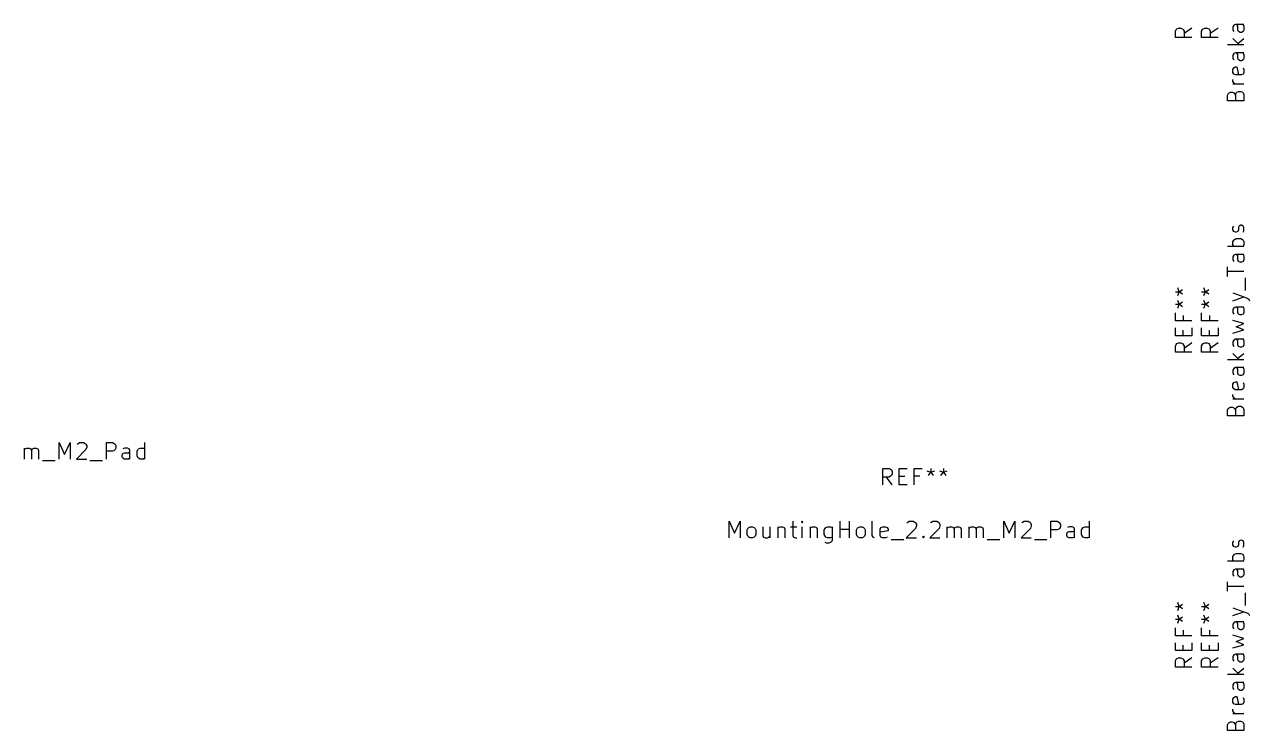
# Model space of a CAD drawing. Extents: x 45 to 343, y -144 to -45.
# Drawn here: x 121.1 to 195.2, y -132.8 to -90.1 of the extents above; entities that cross this region are included whole.
import ezdxf

# ---------------------------------------------------------------- set-up
doc = ezdxf.new("R2010")
doc.units = 0
doc.layers.add('BLACK', color=7, linetype='CONTINUOUS')

msp = doc.modelspace()

# ---------------------------------------------------------------- linework, layer by layer
at = {"layer": 'BLACK', "linetype": 'CONTINUOUS'}
for p, q in [((190.727, -90.4738), (190.775, -90.3786)), ((190.775, -90.3786), (190.823, -90.331)), ((190.823, -90.331), (190.918, -90.2833)), ((190.918, -90.2833), (191.061, -90.2833)), ((191.061, -90.2833), (191.156, -90.331)), ((191.156, -90.331), (191.204, -90.3786)), ((191.204, -90.3786), (191.251, -90.4738)), ((191.727, -90.2833), (191.251, -90.6167)), ((192.315, -90.4738), (192.362, -90.3786)), ((192.362, -90.3786), (192.41, -90.331)), ((192.41, -90.331), (192.505, -90.2833)), ((192.505, -90.2833), (192.648, -90.2833)), ((192.648, -90.2833), (192.743, -90.331)), ((192.743, -90.331), (192.791, -90.3786)), ((192.791, -90.3786), (192.839, -90.4738)), ((193.315, -90.2833), (192.839, -90.6167)), ((194.258, -90.1167), (194.211, -90.2119)), ((194.211, -90.2119), (194.211, -90.4024)), ((194.211, -90.4024), (194.258, -90.4976)), ((194.354, -90.069), (194.258, -90.1167)), ((194.877, -90.069), (194.354, -90.069)), ((194.496, -90.1643), (194.449, -90.069)), ((194.496, -90.4024), (194.496, -90.1643)), ((194.544, -90.4976), (194.496, -90.4024)), ((194.83, -90.069), (194.877, -90.1643)), ((194.877, -90.4024), (194.83, -90.4976)), ((194.877, -90.1643), (194.877, -90.4024)), ((190.727, -90.8548), (190.727, -90.4738)), ((191.727, -90.8548), (190.727, -90.8548)), ((191.251, -90.4738), (191.251, -90.8548)), ((192.315, -90.8548), (192.315, -90.4738)), ((193.315, -90.8548), (192.315, -90.8548)), ((192.839, -90.4738), (192.839, -90.8548)), ((194.211, -90.9262), (194.592, -91.3071)), ((194.496, -91.2119), (194.877, -90.9262)), ((194.639, -90.5452), (194.544, -90.4976)), ((194.735, -90.5452), (194.639, -90.5452)), ((194.83, -90.4976), (194.735, -90.5452)), ((194.877, -91.3071), (193.877, -91.3071)), ((194.258, -91.831), (194.211, -91.9262)), ((194.354, -91.7833), (194.258, -91.831)), ((194.877, -91.7833), (194.354, -91.7833)), ((194.496, -91.8786), (194.449, -91.7833)), ((194.496, -92.1167), (194.496, -91.8786)), ((194.83, -91.7833), (194.877, -91.8786)), ((194.877, -91.8786), (194.877, -92.1167)), ((194.211, -91.9262), (194.211, -92.1167)), ((194.211, -92.1167), (194.258, -92.2119)), ((194.258, -92.6881), (194.354, -92.6405)), ((194.354, -92.6405), (194.449, -92.6405)), ((194.449, -92.6405), (194.544, -93.1167)), ((194.544, -92.2119), (194.496, -92.1167)), ((194.639, -92.2595), (194.544, -92.2119)), ((194.735, -92.2595), (194.639, -92.2595)), ((194.83, -92.2119), (194.735, -92.2595)), ((194.877, -92.1167), (194.83, -92.2119)), ((194.211, -92.7833), (194.258, -92.6881)), ((194.211, -92.9738), (194.211, -92.7833)), ((194.258, -93.069), (194.211, -92.9738)), ((194.354, -93.1167), (194.258, -93.069)), ((194.735, -93.1167), (194.354, -93.1167)), ((194.83, -93.069), (194.735, -93.1167)), ((194.83, -92.6881), (194.877, -92.7833)), ((194.877, -92.9738), (194.83, -93.069)), ((194.877, -92.7833), (194.877, -92.9738)), ((194.211, -93.4976), (194.211, -93.4024)), ((194.258, -93.5929), (194.211, -93.4976)), ((194.877, -93.6881), (194.211, -93.6881)), ((194.306, -93.6405), (194.258, -93.5929)), ((194.401, -93.6881), (194.306, -93.6405)), ((194.449, -94.1643), (194.544, -94.1167)), ((194.544, -94.1167), (194.687, -94.1167)), ((194.687, -94.1167), (194.782, -94.1643)), ((193.877, -94.3548), (193.925, -94.2595)), ((193.877, -94.6881), (193.877, -94.3548)), ((194.877, -94.6881), (193.877, -94.6881)), ((193.925, -94.2595), (193.973, -94.2119)), ((193.973, -94.2119), (194.068, -94.1643)), ((194.068, -94.1643), (194.163, -94.1643)), ((194.163, -94.1643), (194.258, -94.2119)), ((194.258, -94.2119), (194.306, -94.2595)), ((194.306, -94.2595), (194.354, -94.3548)), ((194.354, -94.3548), (194.401, -94.2119)), ((194.354, -94.3548), (194.354, -94.6881)), ((194.401, -94.2119), (194.449, -94.1643)), ((194.782, -94.1643), (194.83, -94.2119)), ((194.83, -94.2119), (194.877, -94.3071)), ((194.877, -94.3071), (194.877, -94.6881)), ((194.211, -102.357), (194.258, -102.262)), ((194.592, -102.262), (194.544, -102.357)), ((194.687, -102.214), (194.592, -102.262)), ((194.735, -102.214), (194.687, -102.214)), ((194.83, -102.262), (194.735, -102.214)), ((194.877, -102.357), (194.83, -102.262)), ((194.211, -102.5), (194.211, -102.357)), ((194.258, -102.595), (194.211, -102.5)), ((194.354, -102.643), (194.258, -102.595)), ((194.401, -102.643), (194.354, -102.643)), ((194.496, -102.595), (194.401, -102.643)), ((194.544, -102.5), (194.496, -102.595)), ((194.544, -102.357), (194.544, -102.5)), ((194.83, -102.643), (194.877, -102.548)), ((194.877, -102.548), (194.877, -102.357)), ((194.877, -103.5), (193.877, -103.5)), ((194.211, -103.214), (194.258, -103.119)), ((194.211, -103.405), (194.211, -103.214)), ((194.258, -103.5), (194.211, -103.405)), ((194.258, -103.119), (194.306, -103.071)), ((194.306, -103.071), (194.401, -103.024)), ((194.401, -103.024), (194.687, -103.024)), ((194.687, -103.024), (194.782, -103.071)), ((194.782, -103.071), (194.83, -103.119)), ((194.83, -103.119), (194.877, -103.214)), ((194.877, -103.405), (194.83, -103.5)), ((194.877, -103.214), (194.877, -103.405)), ((194.258, -104.024), (194.211, -104.119)), ((194.211, -104.119), (194.211, -104.31)), ((194.211, -104.31), (194.258, -104.405)), ((194.354, -103.976), (194.258, -104.024)), ((194.877, -103.976), (194.354, -103.976)), ((194.496, -104.071), (194.449, -103.976)), ((194.496, -104.31), (194.496, -104.071)), ((194.544, -104.405), (194.496, -104.31)), ((194.639, -104.452), (194.544, -104.405)), ((194.735, -104.452), (194.639, -104.452)), ((194.83, -104.405), (194.735, -104.452)), ((194.83, -103.976), (194.877, -104.071)), ((194.877, -104.31), (194.83, -104.405)), ((194.877, -104.071), (194.877, -104.31)), ((193.877, -105.31), (193.877, -104.738)), ((194.877, -105.024), (193.877, -105.024)), ((194.973, -106.167), (194.973, -105.405)), ((190.727, -106.238), (190.965, -106.238)), ((190.965, -106.238), (190.87, -106)), ((190.87, -106.476), (190.965, -106.238)), ((190.965, -106.238), (191.156, -106.095)), ((191.156, -106.381), (190.965, -106.238)), ((192.315, -106.238), (192.553, -106.238)), ((192.553, -106.238), (192.458, -106)), ((192.458, -106.476), (192.553, -106.238)), ((192.553, -106.238), (192.743, -106.095)), ((192.743, -106.381), (192.553, -106.238)), ((194.211, -106.31), (194.877, -106.548)), ((194.211, -106.786), (194.877, -106.548)), ((194.877, -106.548), (195.115, -106.643)), ((195.115, -106.643), (195.163, -106.69)), ((195.163, -106.69), (195.211, -106.786)), ((190.727, -107), (190.965, -107)), ((190.965, -107), (190.87, -106.762)), ((190.87, -107.238), (190.965, -107)), ((190.965, -107), (191.156, -106.857)), ((191.156, -107.143), (190.965, -107)), ((192.315, -107), (192.553, -107)), ((192.553, -107), (192.458, -106.762)), ((192.458, -107.238), (192.553, -107)), ((192.553, -107), (192.743, -106.857)), ((192.743, -107.143), (192.553, -107)), ((194.258, -107.214), (194.211, -107.31)), ((194.211, -107.31), (194.211, -107.5)), ((194.354, -107.167), (194.258, -107.214)), ((194.877, -107.167), (194.354, -107.167)), ((194.496, -107.262), (194.449, -107.167)), ((194.496, -107.5), (194.496, -107.262)), ((194.83, -107.167), (194.877, -107.262)), ((194.877, -107.262), (194.877, -107.5)), ((190.727, -108), (190.727, -107.524)), ((191.727, -108), (190.727, -108)), ((191.204, -107.667), (191.204, -108)), ((192.315, -108), (192.315, -107.524)), ((193.315, -108), (192.315, -108)), ((192.791, -107.667), (192.791, -108)), ((194.211, -107.5), (194.258, -107.595)), ((194.877, -108.167), (194.211, -107.976)), ((194.401, -108.357), (194.877, -108.167)), ((194.544, -107.595), (194.496, -107.5)), ((194.639, -107.643), (194.544, -107.595)), ((194.735, -107.643), (194.639, -107.643)), ((194.83, -107.595), (194.735, -107.643)), ((194.877, -107.5), (194.83, -107.595)), ((190.727, -108.905), (190.727, -108.429)), ((191.727, -108.905), (190.727, -108.905)), ((191.204, -108.905), (191.204, -108.571)), ((191.727, -108.429), (191.727, -108.905)), ((192.315, -108.905), (192.315, -108.429)), ((193.315, -108.905), (192.315, -108.905)), ((192.791, -108.905), (192.791, -108.571)), ((193.315, -108.429), (193.315, -108.905)), ((194.211, -108.738), (194.877, -108.548)), ((194.877, -108.548), (194.401, -108.357)), ((190.727, -109.524), (190.775, -109.429)), ((190.727, -109.905), (190.727, -109.524)), ((190.775, -109.429), (190.823, -109.381)), ((190.823, -109.381), (190.918, -109.333)), ((190.918, -109.333), (191.061, -109.333)), ((191.061, -109.333), (191.156, -109.381)), ((191.156, -109.381), (191.204, -109.429)), ((191.204, -109.429), (191.251, -109.524)), ((191.727, -109.333), (191.251, -109.667)), ((191.251, -109.524), (191.251, -109.905)), ((192.315, -109.524), (192.362, -109.429)), ((192.315, -109.905), (192.315, -109.524)), ((192.362, -109.429), (192.41, -109.381)), ((192.41, -109.381), (192.505, -109.333)), ((192.505, -109.333), (192.648, -109.333)), ((192.648, -109.333), (192.743, -109.381)), ((192.743, -109.381), (192.791, -109.429)), ((192.791, -109.429), (192.839, -109.524)), ((193.315, -109.333), (192.839, -109.667)), ((192.839, -109.524), (192.839, -109.905)), ((194.258, -109.167), (194.211, -109.262)), ((194.211, -109.262), (194.211, -109.452)), ((194.211, -109.452), (194.258, -109.548)), ((194.354, -109.119), (194.258, -109.167)), ((194.877, -109.119), (194.354, -109.119)), ((194.496, -109.214), (194.449, -109.119)), ((194.496, -109.452), (194.496, -109.214)), ((194.544, -109.548), (194.496, -109.452)), ((194.639, -109.595), (194.544, -109.548)), ((194.735, -109.595), (194.639, -109.595)), ((194.83, -109.548), (194.735, -109.595)), ((194.83, -109.119), (194.877, -109.214)), ((194.877, -109.452), (194.83, -109.548)), ((194.877, -109.214), (194.877, -109.452)), ((191.727, -109.905), (190.727, -109.905)), ((193.315, -109.905), (192.315, -109.905)), ((194.877, -110.357), (193.877, -110.357)), ((194.211, -109.976), (194.592, -110.357)), ((194.496, -110.262), (194.877, -109.976)), ((194.258, -110.881), (194.211, -110.976)), ((194.211, -110.976), (194.211, -111.167)), ((194.211, -111.167), (194.258, -111.262)), ((194.354, -110.833), (194.258, -110.881)), ((194.877, -110.833), (194.354, -110.833)), ((194.496, -110.929), (194.449, -110.833)), ((194.496, -111.167), (194.496, -110.929)), ((194.544, -111.262), (194.496, -111.167)), ((194.83, -110.833), (194.877, -110.929)), ((194.877, -111.167), (194.83, -111.262)), ((194.877, -110.929), (194.877, -111.167)), ((194.211, -111.833), (194.258, -111.738)), ((194.211, -112.024), (194.211, -111.833)), ((194.258, -111.738), (194.354, -111.69)), ((194.354, -111.69), (194.449, -111.69)), ((194.449, -111.69), (194.544, -112.167)), ((194.639, -111.31), (194.544, -111.262)), ((194.735, -111.31), (194.639, -111.31)), ((194.83, -111.262), (194.735, -111.31)), ((194.83, -111.738), (194.877, -111.833)), ((194.877, -111.833), (194.877, -112.024)), ((194.258, -112.119), (194.211, -112.024)), ((194.211, -112.548), (194.211, -112.452)), ((194.258, -112.643), (194.211, -112.548)), ((194.354, -112.167), (194.258, -112.119)), ((194.306, -112.69), (194.258, -112.643)), ((194.735, -112.167), (194.354, -112.167)), ((194.83, -112.119), (194.735, -112.167)), ((194.877, -112.024), (194.83, -112.119)), ((193.877, -113.405), (193.925, -113.31)), ((193.925, -113.31), (193.973, -113.262)), ((193.973, -113.262), (194.068, -113.214)), ((194.068, -113.214), (194.163, -113.214)), ((194.163, -113.214), (194.258, -113.262)), ((194.877, -112.738), (194.211, -112.738)), ((194.258, -113.262), (194.306, -113.31)), ((194.401, -112.738), (194.306, -112.69)), ((194.306, -113.31), (194.354, -113.405)), ((194.354, -113.405), (194.401, -113.262)), ((194.401, -113.262), (194.449, -113.214)), ((194.449, -113.214), (194.544, -113.167)), ((194.544, -113.167), (194.687, -113.167)), ((194.687, -113.167), (194.782, -113.214)), ((194.782, -113.214), (194.83, -113.262)), ((194.83, -113.262), (194.877, -113.357)), ((194.877, -113.357), (194.877, -113.738)), ((193.877, -113.738), (193.877, -113.405)), ((194.877, -113.738), (193.877, -113.738)), ((194.354, -113.405), (194.354, -113.738)), ((123.189, -116.365), (123.189, -115.365)), ((123.189, -115.365), (123.523, -116.079)), ((123.523, -116.079), (123.856, -115.365)), ((123.856, -115.365), (123.856, -116.365)), ((124.285, -115.46), (124.332, -115.412)), ((124.332, -115.412), (124.427, -115.365)), ((124.427, -115.365), (124.665, -115.365)), ((124.665, -115.365), (124.761, -115.412)), ((124.761, -115.412), (124.808, -115.46)), ((124.808, -115.46), (124.856, -115.555)), ((124.856, -115.555), (124.856, -115.651)), ((126.046, -116.365), (126.046, -115.365)), ((126.046, -115.365), (126.427, -115.365)), ((126.427, -115.365), (126.523, -115.412)), ((126.523, -115.412), (126.57, -115.46)), ((126.57, -115.46), (126.618, -115.555)), ((126.618, -115.555), (126.618, -115.698)), ((128.38, -116.365), (128.38, -115.365)), ((121.094, -116.365), (121.094, -115.698)), ((121.094, -115.793), (121.142, -115.746)), ((121.142, -115.746), (121.237, -115.698)), ((121.237, -115.698), (121.38, -115.698)), ((121.38, -115.698), (121.475, -115.746)), ((121.475, -115.746), (121.523, -115.841)), ((121.523, -115.841), (121.57, -115.746)), ((121.523, -115.841), (121.523, -116.365)), ((121.57, -115.746), (121.665, -115.698)), ((121.665, -115.698), (121.808, -115.698)), ((121.808, -115.698), (121.904, -115.746)), ((121.904, -115.746), (121.951, -115.841)), ((121.951, -115.841), (121.951, -116.365)), ((124.808, -115.793), (124.237, -116.365)), ((124.856, -115.651), (124.808, -115.793)), ((126.427, -115.889), (126.046, -115.889)), ((126.523, -115.841), (126.427, -115.889)), ((126.57, -115.793), (126.523, -115.841)), ((126.618, -115.698), (126.57, -115.793)), ((126.999, -116.127), (127.046, -116.032)), ((126.999, -116.222), (126.999, -116.127)), ((127.046, -116.317), (126.999, -116.222)), ((127.142, -115.698), (127.046, -115.746)), ((127.046, -116.032), (127.142, -115.984)), ((127.142, -116.365), (127.046, -116.317)), ((127.332, -115.698), (127.142, -115.698)), ((127.142, -115.984), (127.38, -115.984)), ((127.427, -115.746), (127.332, -115.698)), ((127.38, -115.984), (127.475, -115.936)), ((127.475, -116.317), (127.38, -116.365)), ((127.475, -115.841), (127.427, -115.746)), ((127.475, -116.365), (127.475, -115.841)), ((127.904, -115.889), (127.951, -115.793)), ((127.904, -116.174), (127.904, -115.889)), ((127.951, -116.27), (127.904, -116.174)), ((127.951, -115.793), (127.999, -115.746)), ((127.999, -116.317), (127.951, -116.27)), ((127.999, -115.746), (128.094, -115.698)), ((128.094, -116.365), (127.999, -116.317)), ((128.094, -115.698), (128.285, -115.698)), ((128.285, -115.698), (128.38, -115.746)), ((128.38, -116.317), (128.285, -116.365)), ((122.189, -116.46), (122.951, -116.46)), ((124.237, -116.365), (124.856, -116.365)), ((125.046, -116.46), (125.808, -116.46)), ((127.38, -116.365), (127.142, -116.365)), ((128.285, -116.365), (128.094, -116.365)), ((173.02, -117.927), (173.02, -116.927)), ((173.02, -116.927), (173.401, -116.927)), ((173.401, -116.927), (173.496, -116.975)), ((173.496, -116.975), (173.544, -117.023)), ((173.544, -117.023), (173.592, -117.118)), ((174.02, -117.927), (174.02, -116.927)), ((174.02, -116.927), (174.496, -116.927)), ((174.925, -117.927), (174.925, -116.927)), ((174.925, -116.927), (175.401, -116.927)), ((175.687, -117.07), (175.925, -117.165)), ((175.925, -116.927), (175.925, -117.165)), ((175.925, -117.165), (176.163, -117.07)), ((176.449, -117.07), (176.687, -117.165)), ((176.687, -116.927), (176.687, -117.165)), ((176.687, -117.165), (176.925, -117.07)), ((173.401, -117.451), (173.02, -117.451)), ((173.592, -117.927), (173.258, -117.451)), ((173.496, -117.404), (173.401, -117.451)), ((173.544, -117.356), (173.496, -117.404)), ((173.592, -117.261), (173.544, -117.356)), ((173.592, -117.118), (173.592, -117.261)), ((174.02, -117.404), (174.354, -117.404)), ((175.258, -117.404), (174.925, -117.404)), ((175.782, -117.356), (175.925, -117.165)), ((175.925, -117.165), (176.068, -117.356)), ((176.544, -117.356), (176.687, -117.165)), ((176.687, -117.165), (176.83, -117.356)), ((174.496, -117.927), (174.02, -117.927)), ((163.72, -121.127), (163.72, -120.127)), ((163.72, -120.127), (164.054, -120.842)), ((164.054, -120.842), (164.387, -120.127)), ((164.387, -120.127), (164.387, -121.127)), ((164.815, -120.651), (164.863, -120.556)), ((164.815, -120.937), (164.815, -120.651)), ((164.863, -120.556), (164.911, -120.508)), ((164.911, -120.508), (165.006, -120.461)), ((165.006, -120.461), (165.149, -120.461)), ((165.149, -120.461), (165.244, -120.508)), ((165.244, -120.508), (165.292, -120.556)), ((165.292, -120.556), (165.339, -120.651)), ((165.339, -120.651), (165.339, -120.937)), ((165.768, -120.461), (165.768, -120.985)), ((166.196, -120.461), (166.196, -121.127)), ((166.673, -120.461), (166.673, -121.127)), ((166.673, -120.556), (166.72, -120.508)), ((166.72, -120.508), (166.815, -120.461)), ((166.815, -120.461), (166.958, -120.461)), ((166.958, -120.461), (167.054, -120.508)), ((167.054, -120.508), (167.101, -120.604)), ((167.101, -120.604), (167.101, -121.127)), ((167.435, -120.461), (167.815, -120.461)), ((167.577, -120.127), (167.577, -120.985)), ((168.149, -120.127), (168.101, -120.175)), ((168.101, -120.175), (168.149, -120.223)), ((168.196, -120.175), (168.149, -120.127)), ((168.149, -120.127), (168.149, -120.223)), ((168.149, -120.223), (168.196, -120.175)), ((168.149, -121.127), (168.149, -120.461)), ((168.625, -120.461), (168.625, -121.127)), ((168.625, -120.556), (168.673, -120.508)), ((168.673, -120.508), (168.768, -120.461)), ((168.768, -120.461), (168.911, -120.461)), ((168.911, -120.461), (169.006, -120.508)), ((169.006, -120.508), (169.054, -120.604)), ((169.054, -120.604), (169.054, -121.127)), ((169.482, -120.651), (169.53, -120.556)), ((169.482, -120.937), (169.482, -120.651)), ((169.53, -120.556), (169.577, -120.508)), ((169.577, -120.508), (169.673, -120.461)), ((169.673, -120.461), (169.863, -120.461)), ((169.863, -120.461), (169.958, -120.508)), ((169.958, -120.461), (169.958, -121.27)), ((170.435, -121.127), (170.435, -120.127)), ((170.435, -120.604), (171.006, -120.604)), ((171.006, -121.127), (171.006, -120.127)), ((171.435, -120.651), (171.482, -120.556)), ((171.435, -120.937), (171.435, -120.651)), ((171.482, -120.556), (171.53, -120.508)), ((171.53, -120.508), (171.625, -120.461)), ((171.625, -120.461), (171.768, -120.461)), ((171.768, -120.461), (171.863, -120.508)), ((171.863, -120.508), (171.911, -120.556)), ((171.911, -120.556), (171.958, -120.651)), ((171.958, -120.651), (171.958, -120.937)), ((172.387, -120.985), (172.387, -120.127)), ((172.863, -120.604), (172.911, -120.508)), ((172.863, -120.985), (172.863, -120.604)), ((173.339, -120.699), (172.863, -120.794)), ((172.911, -120.508), (173.006, -120.461)), ((173.006, -120.461), (173.196, -120.461)), ((173.196, -120.461), (173.292, -120.508)), ((173.292, -120.508), (173.339, -120.604)), ((173.339, -120.604), (173.339, -120.699)), ((175.006, -120.556), (174.435, -121.127)), ((174.482, -120.223), (174.53, -120.175)), ((174.53, -120.175), (174.625, -120.127)), ((174.625, -120.127), (174.863, -120.127)), ((174.863, -120.127), (174.958, -120.175)), ((174.958, -120.175), (175.006, -120.223)), ((175.006, -120.223), (175.054, -120.318)), ((175.054, -120.413), (175.006, -120.556)), ((175.054, -120.318), (175.054, -120.413)), ((176.435, -120.556), (175.863, -121.127)), ((175.911, -120.223), (175.958, -120.175)), ((175.958, -120.175), (176.054, -120.127)), ((176.054, -120.127), (176.292, -120.127)), ((176.292, -120.127), (176.387, -120.175)), ((176.387, -120.175), (176.435, -120.223)), ((176.435, -120.223), (176.482, -120.318)), ((176.482, -120.413), (176.435, -120.556)), ((176.482, -120.318), (176.482, -120.413)), ((176.911, -121.127), (176.911, -120.461)), ((176.911, -120.556), (176.958, -120.508)), ((176.958, -120.508), (177.054, -120.461)), ((177.054, -120.461), (177.196, -120.461)), ((177.196, -120.461), (177.292, -120.508)), ((177.292, -120.508), (177.339, -120.604)), ((177.339, -120.604), (177.387, -120.508)), ((177.339, -120.604), (177.339, -121.127)), ((177.387, -120.508), (177.482, -120.461)), ((177.482, -120.461), (177.625, -120.461)), ((177.625, -120.461), (177.72, -120.508)), ((177.72, -120.508), (177.768, -120.604)), ((177.768, -120.604), (177.768, -121.127)), ((178.244, -121.127), (178.244, -120.461)), ((178.244, -120.556), (178.292, -120.508)), ((178.292, -120.508), (178.387, -120.461)), ((178.387, -120.461), (178.53, -120.461)), ((178.53, -120.461), (178.625, -120.508)), ((178.625, -120.508), (178.673, -120.604)), ((178.673, -120.604), (178.72, -120.508)), ((178.673, -120.604), (178.673, -121.127)), ((178.72, -120.508), (178.815, -120.461)), ((178.815, -120.461), (178.958, -120.461)), ((178.958, -120.461), (179.054, -120.508)), ((179.054, -120.508), (179.101, -120.604)), ((179.101, -120.604), (179.101, -121.127)), ((180.339, -121.127), (180.339, -120.127)), ((180.339, -120.127), (180.673, -120.842)), ((180.673, -120.842), (181.006, -120.127)), ((181.006, -120.127), (181.006, -121.127)), ((181.958, -120.556), (181.387, -121.127)), ((181.435, -120.223), (181.482, -120.175)), ((181.482, -120.175), (181.577, -120.127)), ((181.577, -120.127), (181.815, -120.127)), ((181.815, -120.127), (181.911, -120.175)), ((181.911, -120.175), (181.958, -120.223)), ((181.958, -120.223), (182.006, -120.318)), ((182.006, -120.413), (181.958, -120.556)), ((182.006, -120.318), (182.006, -120.413)), ((183.196, -121.127), (183.196, -120.127)), ((183.196, -120.127), (183.577, -120.127)), ((183.577, -120.651), (183.196, -120.651)), ((183.577, -120.127), (183.673, -120.175)), ((183.673, -120.604), (183.577, -120.651)), ((183.673, -120.175), (183.72, -120.223)), ((183.72, -120.556), (183.673, -120.604)), ((183.72, -120.223), (183.768, -120.318)), ((183.768, -120.461), (183.72, -120.556)), ((183.768, -120.318), (183.768, -120.461)), ((184.149, -120.889), (184.196, -120.794)), ((184.292, -120.461), (184.196, -120.508)), ((184.196, -120.794), (184.292, -120.746)), ((184.482, -120.461), (184.292, -120.461)), ((184.292, -120.746), (184.53, -120.746)), ((184.577, -120.508), (184.482, -120.461)), ((184.53, -120.746), (184.625, -120.699)), ((184.625, -120.604), (184.577, -120.508)), ((184.625, -121.127), (184.625, -120.604)), ((185.054, -120.651), (185.101, -120.556)), ((185.054, -120.937), (185.054, -120.651)), ((185.101, -120.556), (185.149, -120.508)), ((185.149, -120.508), (185.244, -120.461)), ((185.244, -120.461), (185.435, -120.461)), ((185.435, -120.461), (185.53, -120.508)), ((185.53, -121.127), (185.53, -120.127)), ((164.863, -121.032), (164.815, -120.937)), ((164.911, -121.08), (164.863, -121.032)), ((165.006, -121.127), (164.911, -121.08)), ((165.149, -121.127), (165.006, -121.127)), ((165.244, -121.08), (165.149, -121.127)), ((165.292, -121.032), (165.244, -121.08)), ((165.339, -120.937), (165.292, -121.032)), ((165.768, -120.985), (165.815, -121.08)), ((165.815, -121.08), (165.911, -121.127)), ((165.911, -121.127), (166.054, -121.127)), ((166.054, -121.127), (166.149, -121.08)), ((166.149, -121.08), (166.196, -121.032)), ((167.577, -120.985), (167.625, -121.08)), ((167.625, -121.08), (167.72, -121.127)), ((167.72, -121.127), (167.815, -121.127)), ((169.53, -121.032), (169.482, -120.937)), ((169.577, -121.08), (169.53, -121.032)), ((169.625, -121.461), (169.53, -121.413)), ((169.673, -121.127), (169.577, -121.08)), ((169.768, -121.461), (169.625, -121.461)), ((169.863, -121.127), (169.673, -121.127)), ((169.863, -121.413), (169.768, -121.461)), ((169.958, -121.08), (169.863, -121.127)), ((169.911, -121.365), (169.863, -121.413)), ((169.958, -121.27), (169.911, -121.365)), ((171.482, -121.032), (171.435, -120.937)), ((171.53, -121.08), (171.482, -121.032)), ((171.625, -121.127), (171.53, -121.08)), ((171.768, -121.127), (171.625, -121.127)), ((171.863, -121.08), (171.768, -121.127)), ((171.911, -121.032), (171.863, -121.08)), ((171.958, -120.937), (171.911, -121.032)), ((172.435, -121.08), (172.387, -120.985)), ((172.53, -121.127), (172.435, -121.08)), ((172.911, -121.08), (172.863, -120.985)), ((173.006, -121.127), (172.911, -121.08)), ((173.196, -121.127), (173.006, -121.127)), ((173.292, -121.08), (173.196, -121.127)), ((173.53, -121.223), (174.292, -121.223)), ((174.435, -121.127), (175.054, -121.127)), ((175.435, -121.08), (175.482, -121.032)), ((175.482, -121.127), (175.435, -121.08)), ((175.482, -121.032), (175.53, -121.08)), ((175.482, -121.032), (175.482, -121.127)), ((175.53, -121.08), (175.482, -121.127)), ((175.863, -121.127), (176.482, -121.127)), ((179.339, -121.223), (180.101, -121.223)), ((181.387, -121.127), (182.006, -121.127)), ((182.196, -121.223), (182.958, -121.223)), ((184.149, -120.985), (184.149, -120.889)), ((184.196, -121.08), (184.149, -120.985)), ((184.292, -121.127), (184.196, -121.08)), ((184.53, -121.127), (184.292, -121.127)), ((184.625, -121.08), (184.53, -121.127)), ((185.101, -121.032), (185.054, -120.937)), ((185.149, -121.08), (185.101, -121.032)), ((185.244, -121.127), (185.149, -121.08)), ((185.435, -121.127), (185.244, -121.127)), ((185.53, -121.08), (185.435, -121.127)), ((194.211, -121.407), (194.258, -121.312)), ((194.211, -121.55), (194.211, -121.407)), ((194.258, -121.645), (194.211, -121.55)), ((194.544, -121.55), (194.496, -121.645)), ((194.592, -121.312), (194.544, -121.407)), ((194.544, -121.407), (194.544, -121.55)), ((194.687, -121.264), (194.592, -121.312)), ((194.735, -121.264), (194.687, -121.264)), ((194.83, -121.312), (194.735, -121.264)), ((194.877, -121.407), (194.83, -121.312)), ((194.877, -121.598), (194.877, -121.407)), ((194.211, -122.264), (194.258, -122.169)), ((194.211, -122.455), (194.211, -122.264)), ((194.354, -121.693), (194.258, -121.645)), ((194.258, -122.169), (194.306, -122.121)), ((194.306, -122.121), (194.401, -122.074)), ((194.401, -121.693), (194.354, -121.693)), ((194.496, -121.645), (194.401, -121.693)), ((194.401, -122.074), (194.687, -122.074)), ((194.687, -122.074), (194.782, -122.121)), ((194.782, -122.121), (194.83, -122.169)), ((194.83, -121.693), (194.877, -121.598)), ((194.83, -122.169), (194.877, -122.264)), ((194.877, -122.264), (194.877, -122.455)), ((194.877, -122.55), (193.877, -122.55)), ((194.258, -122.55), (194.211, -122.455)), ((194.354, -123.026), (194.258, -123.074)), ((194.877, -123.026), (194.354, -123.026)), ((194.496, -123.121), (194.449, -123.026)), ((194.877, -122.455), (194.83, -122.55)), ((194.83, -123.026), (194.877, -123.121)), ((194.258, -123.074), (194.211, -123.169)), ((194.211, -123.169), (194.211, -123.36)), ((194.211, -123.36), (194.258, -123.455)), ((194.496, -123.36), (194.496, -123.121)), ((194.544, -123.455), (194.496, -123.36)), ((194.639, -123.502), (194.544, -123.455)), ((194.735, -123.502), (194.639, -123.502)), ((194.83, -123.455), (194.735, -123.502)), ((194.877, -123.36), (194.83, -123.455)), ((194.877, -123.121), (194.877, -123.36)), ((193.877, -124.36), (193.877, -123.788)), ((194.877, -124.074), (193.877, -124.074)), ((194.973, -125.217), (194.973, -124.455)), ((190.965, -125.288), (190.87, -125.05)), ((190.965, -125.288), (191.156, -125.145)), ((192.553, -125.288), (192.458, -125.05)), ((192.553, -125.288), (192.743, -125.145)), ((190.727, -125.288), (190.965, -125.288)), ((190.87, -125.526), (190.965, -125.288)), ((190.965, -126.05), (190.87, -125.812)), ((191.156, -125.431), (190.965, -125.288)), ((190.965, -126.05), (191.156, -125.907)), ((192.315, -125.288), (192.553, -125.288)), ((192.458, -125.526), (192.553, -125.288)), ((192.553, -126.05), (192.458, -125.812)), ((192.743, -125.431), (192.553, -125.288)), ((192.553, -126.05), (192.743, -125.907)), ((194.211, -125.36), (194.877, -125.598)), ((194.211, -125.836), (194.877, -125.598)), ((194.877, -125.598), (195.115, -125.693)), ((195.115, -125.693), (195.163, -125.74)), ((195.163, -125.74), (195.211, -125.836)), ((190.727, -126.05), (190.965, -126.05)), ((190.727, -127.05), (190.727, -126.574)), ((190.87, -126.288), (190.965, -126.05)), ((191.156, -126.193), (190.965, -126.05)), ((191.204, -126.717), (191.204, -127.05)), ((192.315, -126.05), (192.553, -126.05)), ((192.315, -127.05), (192.315, -126.574)), ((192.458, -126.288), (192.553, -126.05)), ((192.743, -126.193), (192.553, -126.05)), ((192.791, -126.717), (192.791, -127.05)), ((194.258, -126.264), (194.211, -126.36)), ((194.211, -126.36), (194.211, -126.55)), ((194.211, -126.55), (194.258, -126.645)), ((194.354, -126.217), (194.258, -126.264)), ((194.877, -126.217), (194.354, -126.217)), ((194.496, -126.312), (194.449, -126.217)), ((194.496, -126.55), (194.496, -126.312)), ((194.544, -126.645), (194.496, -126.55)), ((194.639, -126.693), (194.544, -126.645)), ((194.735, -126.693), (194.639, -126.693)), ((194.83, -126.645), (194.735, -126.693)), ((194.83, -126.217), (194.877, -126.312)), ((194.877, -126.55), (194.83, -126.645)), ((194.877, -126.312), (194.877, -126.55)), ((191.727, -127.05), (190.727, -127.05)), ((190.727, -127.955), (190.727, -127.479)), ((191.727, -127.479), (191.727, -127.955)), ((193.315, -127.05), (192.315, -127.05)), ((192.315, -127.955), (192.315, -127.479)), ((193.315, -127.479), (193.315, -127.955)), ((194.877, -127.217), (194.211, -127.026)), ((194.401, -127.407), (194.877, -127.217)), ((194.877, -127.598), (194.401, -127.407)), ((191.727, -127.955), (190.727, -127.955)), ((191.204, -127.955), (191.204, -127.621)), ((193.315, -127.955), (192.315, -127.955)), ((192.791, -127.955), (192.791, -127.621)), ((194.211, -127.788), (194.877, -127.598)), ((194.258, -128.217), (194.211, -128.312)), ((194.354, -128.169), (194.258, -128.217)), ((194.877, -128.169), (194.354, -128.169)), ((194.496, -128.264), (194.449, -128.169)), ((194.83, -128.169), (194.877, -128.264)), ((190.727, -128.574), (190.775, -128.479)), ((190.727, -128.955), (190.727, -128.574)), ((191.727, -128.955), (190.727, -128.955)), ((190.775, -128.479), (190.823, -128.431)), ((190.823, -128.431), (190.918, -128.383)), ((190.918, -128.383), (191.061, -128.383)), ((191.061, -128.383), (191.156, -128.431)), ((191.156, -128.431), (191.204, -128.479)), ((191.204, -128.479), (191.251, -128.574)), ((191.727, -128.383), (191.251, -128.717)), ((191.251, -128.574), (191.251, -128.955)), ((192.315, -128.574), (192.362, -128.479)), ((192.315, -128.955), (192.315, -128.574)), ((193.315, -128.955), (192.315, -128.955)), ((192.362, -128.479), (192.41, -128.431)), ((192.41, -128.431), (192.505, -128.383)), ((192.505, -128.383), (192.648, -128.383)), ((192.648, -128.383), (192.743, -128.431)), ((192.743, -128.431), (192.791, -128.479)), ((192.791, -128.479), (192.839, -128.574)), ((193.315, -128.383), (192.839, -128.717)), ((192.839, -128.574), (192.839, -128.955)), ((194.211, -128.312), (194.211, -128.502)), ((194.211, -128.502), (194.258, -128.598)), ((194.496, -128.502), (194.496, -128.264)), ((194.544, -128.598), (194.496, -128.502)), ((194.639, -128.645), (194.544, -128.598)), ((194.735, -128.645), (194.639, -128.645)), ((194.83, -128.598), (194.735, -128.645)), ((194.877, -128.502), (194.83, -128.598)), ((194.877, -128.264), (194.877, -128.502)), ((194.877, -129.407), (193.877, -129.407)), ((194.211, -129.026), (194.592, -129.407)), ((194.496, -129.312), (194.877, -129.026)), ((194.258, -129.931), (194.211, -130.026)), ((194.211, -130.026), (194.211, -130.217)), ((194.211, -130.217), (194.258, -130.312)), ((194.354, -129.883), (194.258, -129.931)), ((194.877, -129.883), (194.354, -129.883)), ((194.496, -129.979), (194.449, -129.883)), ((194.496, -130.217), (194.496, -129.979)), ((194.544, -130.312), (194.496, -130.217)), ((194.639, -130.36), (194.544, -130.312)), ((194.735, -130.36), (194.639, -130.36)), ((194.83, -130.312), (194.735, -130.36)), ((194.83, -129.883), (194.877, -129.979)), ((194.877, -130.217), (194.83, -130.312)), ((194.877, -129.979), (194.877, -130.217)), ((194.211, -130.883), (194.258, -130.788)), ((194.211, -131.074), (194.211, -130.883)), ((194.258, -131.169), (194.211, -131.074)), ((194.258, -130.788), (194.354, -130.74)), ((194.354, -131.217), (194.258, -131.169)), ((194.354, -130.74), (194.449, -130.74)), ((194.449, -130.74), (194.544, -131.217)), ((194.83, -131.169), (194.735, -131.217)), ((194.83, -130.788), (194.877, -130.883)), ((194.877, -131.074), (194.83, -131.169)), ((194.877, -130.883), (194.877, -131.074)), ((194.211, -131.598), (194.211, -131.502)), ((194.258, -131.693), (194.211, -131.598)), ((194.877, -131.788), (194.211, -131.788)), ((194.306, -131.74), (194.258, -131.693)), ((194.401, -131.788), (194.306, -131.74)), ((194.735, -131.217), (194.354, -131.217)), ((193.877, -132.455), (193.925, -132.36)), ((193.877, -132.788), (193.877, -132.455)), ((193.925, -132.36), (193.973, -132.312)), ((193.973, -132.312), (194.068, -132.264)), ((194.068, -132.264), (194.163, -132.264)), ((194.163, -132.264), (194.258, -132.312)), ((194.258, -132.312), (194.306, -132.36)), ((194.306, -132.36), (194.354, -132.455)), ((194.354, -132.455), (194.401, -132.312)), ((194.354, -132.455), (194.354, -132.788)), ((194.401, -132.312), (194.449, -132.264)), ((194.449, -132.264), (194.544, -132.217)), ((194.544, -132.217), (194.687, -132.217)), ((194.687, -132.217), (194.782, -132.264)), ((194.782, -132.264), (194.83, -132.312)), ((194.83, -132.312), (194.877, -132.407)), ((194.877, -132.407), (194.877, -132.788)), ((194.877, -132.788), (193.877, -132.788))]:
    msp.add_line(p, q, dxfattribs=at)

doc.saveas('drawing.dxf')
